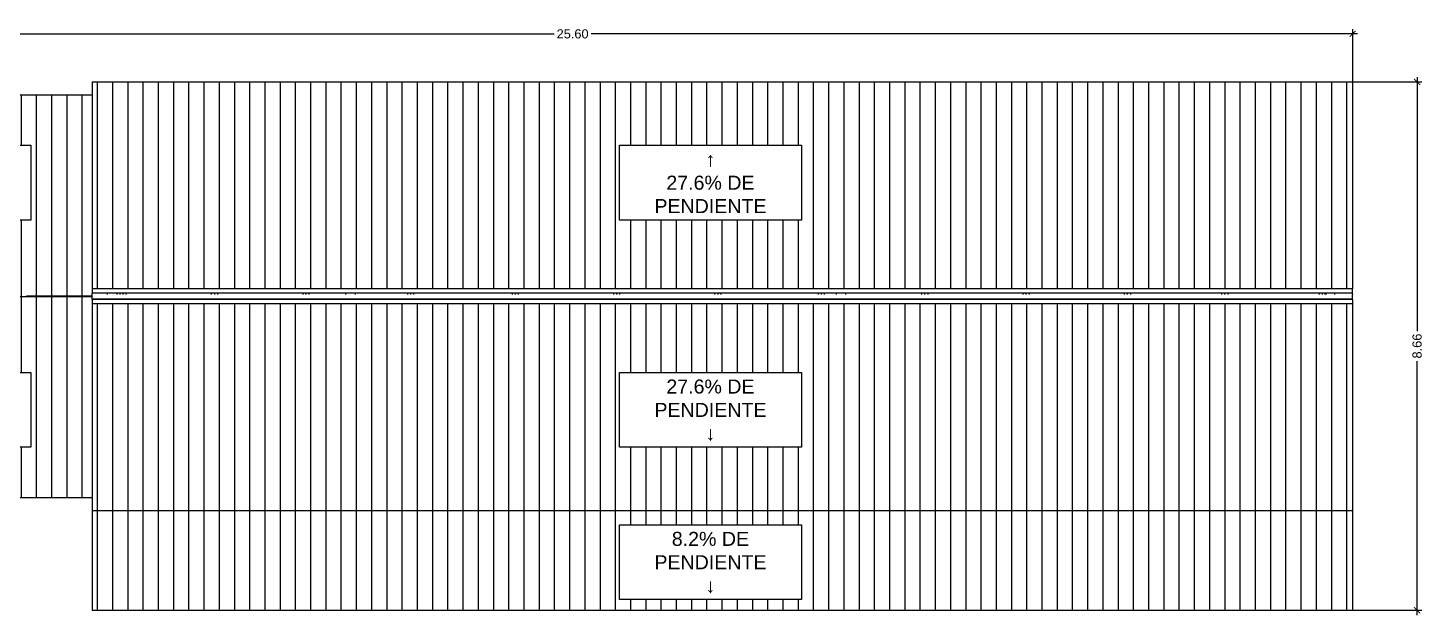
# Model space of a CAD drawing. Header units: metres. Extents: x 258817 to 259192, y 1878716 to 1878911.
# Drawn here: x 259010.61 to 259033.5, y 1878883.69 to 1878893.31 of the extents above; entities that cross this region are included whole.
import ezdxf

# ---------------------------------------------------------------- set-up
doc = ezdxf.new("R2010")
doc.units = ezdxf.units.M
doc.header["$MEASUREMENT"] = 0
doc.layers.add('Vistas', color=7, linetype='Continuous')
doc.styles.get("Standard").update_dxf_attribs({"font": 'arial.ttf'})
doc.dimstyles.new('JPcotas75', dxfattribs={"dimtxt": 0.15, "dimasz": 0.1, "dimexe": 0.08, "dimexo": 0.05, "dimgap": 0.05, "dimtad": 0, "dimzin": 1, "dimdsep": 46, "dimtxsty": 'Standard', "dimblk": 'ARCHTICK', "dimcen": 2.5, "dimdle": 0.08, "dimclrd": 1, "dimclre": 1, "dimclrt": 2, "dimadec": 0, "dimazin": 0, "dimtfac": 1, "dimtmove": 1, "dimatfit": 2, "dimfxl": 1.25, "dimarcsym": 0})

# ---------------------------------------------------------------- blocks, each defined once
blk = doc.blocks.new('_ArchTick')
at = {"color": 0, "linetype": 'ByBlock', "const_width": 0.15}
blk.add_lwpolyline([(-0.5, -0.5), (0.5, 0.5)], dxfattribs=at)
blk = doc.blocks.new('*D419')
at = {"layer": 'Defpoints', "color": 0, "transparency": 16777216}
for p in [(259032.345, 1878893.216), (259006.745, 1878892.215), (259032.345, 1878892.215)]:
    blk.add_point(p, dxfattribs=at)
at = {"layer": 'Vistas', "color": 1, "lineweight": -2, "transparency": 16777216}
for p, q in [((259006.665, 1878893.216), (259019.24, 1878893.216)), ((259006.745, 1878892.265), (259006.745, 1878893.296)), ((259032.425, 1878893.216), (259019.849, 1878893.216)), ((259032.345, 1878892.265), (259032.345, 1878893.296))]:
    blk.add_line(p, q, dxfattribs=at)
at = {"layer": 'Vistas', "color": 1, "lineweight": -2, "transparency": 16777216, "xscale": 0.1, "yscale": 0.1, "zscale": 0.1, "rotation": 180}
blk.add_blockref('_ArchTick', (259006.745, 1878893.216), dxfattribs=at)
at = {"layer": 'Vistas', "color": 1, "lineweight": -2, "transparency": 16777216, "xscale": 0.1, "yscale": 0.1, "zscale": 0.1}
blk.add_blockref('_ArchTick', (259032.345, 1878893.216), dxfattribs=at)
at = {"layer": 'Vistas', "color": 2, "transparency": 16777216, "insert": (259019.545, 1878893.216), "char_height": 0.15, "attachment_point": 5}
blk.add_mtext('25.60', dxfattribs=at)
blk = doc.blocks.new('*D420')
at = {"layer": 'Defpoints', "color": 0, "transparency": 16777216}
for p in [(259011.665, 1878892.429), (259033.402, 1878892.429), (259011.665, 1878883.769)]:
    blk.add_point(p, dxfattribs=at)
at = {"layer": 'Vistas', "color": 1, "lineweight": -2, "transparency": 16777216}
for p, q in [((259011.715, 1878892.429), (259033.482, 1878892.429)), ((259033.402, 1878892.509), (259033.402, 1878888.344)), ((259033.402, 1878883.689), (259033.402, 1878887.854)), ((259011.715, 1878883.769), (259033.482, 1878883.769))]:
    blk.add_line(p, q, dxfattribs=at)
at = {"layer": 'Vistas', "color": 1, "lineweight": -2, "transparency": 16777216, "xscale": 0.1, "yscale": 0.1, "zscale": 0.1}
for p, rotation in [((259033.402, 1878892.429), 90), ((259033.402, 1878883.769), 270)]:
    blk.add_blockref('_ArchTick', p, dxfattribs=dict(at, rotation=rotation))
at = {"layer": 'Vistas', "color": 2, "transparency": 16777216, "insert": (259033.402, 1878888.099), "char_height": 0.15, "attachment_point": 5, "rotation": 90}
blk.add_mtext('8.66', dxfattribs=at)

msp = doc.modelspace()

# ---------------------------------------------------------------- hatches: boundary and pattern name
at = {"layer": 'Vistas'}
h = msp.add_hatch(dxfattribs=at)
h.set_pattern_fill('ANSI31', color=256, scale=2, angle=45)
h.set_pattern_definition([(90, (0, 0), (-0.25, 0), [])])
h.paths.add_polyline_path([(259032.3446, 1878892.42883), (259011.6646, 1878892.42883), (259011.6646, 1878892.21484), (259011.6646, 1878889.03892), (259032.3446, 1878889.03892)])
h.paths.add_polyline_path([(259032.3446, 1878888.79065), (259011.6646, 1878888.79065), (259011.6646, 1878885.61473), (259011.6646, 1878883.76909), (259032.3446, 1878883.76909)])
h.paths.add_polyline_path([(259011.6646, 1878892.21484), (259006.7446, 1878892.21484), (259006.7446, 1878888.91992), (259006.7954, 1878888.91992), (259007.0446, 1878888.91992), (259007.07, 1878888.91992), (259007.1946, 1878888.91992), (259008.0238, 1878888.91992), (259008.0746, 1878888.91992), (259009.3038, 1878888.91992), (259009.3546, 1878888.91992), (259010.5838, 1878888.91992), (259010.6346, 1878888.91992), (259011.6646, 1878888.91992), (259011.6646, 1878888.92503), (259011.6646, 1878888.94423), (259011.6646, 1878888.95973), (259011.6646, 1878889.03892)])
h.paths.add_polyline_path([(259011.6646, 1878888.79065), (259011.6646, 1878888.8641), (259011.6646, 1878888.86942), (259011.6646, 1878888.86983), (259011.6646, 1878888.87699), (259011.6646, 1878888.90965), (259006.7446, 1878888.90965), (259006.7446, 1878885.61473), (259011.6646, 1878885.61473)])

# ---------------------------------------------------------------- linework, layer by layer
for p, q in [((259011.6646, 1878892.42883), (259032.3446, 1878892.42883)), ((259011.6646, 1878892.42883), (259011.6646, 1878892.21484)), ((259032.3446, 1878892.42883), (259032.3446, 1878889.03892)), ((259006.7446, 1878892.21484), (259011.6646, 1878892.21484)), ((259011.6646, 1878892.21484), (259011.6646, 1878889.03892)), ((259032.3446, 1878889.03892), (259011.6646, 1878889.03892)), ((259011.6646, 1878889.03892), (259011.6646, 1878888.96546)), ((259032.3446, 1878888.96546), (259011.6646, 1878888.96546)), ((259011.6646, 1878888.95973), (259011.6646, 1878888.96546)), ((259011.6646, 1878888.95258), (259011.6646, 1878888.95973)), ((259011.6646, 1878888.94423), (259011.6646, 1878888.95258)), ((259011.9146, 1878888.94423), (259011.9146, 1878888.95258)), ((259012.0646, 1878888.95258), (259012.0646, 1878888.94423)), ((259012.1146, 1878888.95258), (259012.1146, 1878888.94423)), ((259012.1654, 1878888.95258), (259012.1654, 1878888.94423)), ((259012.21619, 1878888.95258), (259012.21602, 1878888.94423)), ((259013.61618, 1878888.95258), (259013.61618, 1878888.94423)), ((259013.66698, 1878888.95258), (259013.66698, 1878888.94423)), ((259013.71778, 1878888.95258), (259013.7176, 1878888.94423)), ((259015.11777, 1878888.95258), (259015.11777, 1878888.94423)), ((259015.16857, 1878888.95258), (259015.16857, 1878888.94423)), ((259015.21936, 1878888.95258), (259015.21919, 1878888.94423)), ((259015.8246, 1878888.94423), (259015.8246, 1878888.95258)), ((259015.9746, 1878888.95258), (259015.9746, 1878888.94423)), ((259016.83513, 1878888.95258), (259016.83513, 1878888.94423)), ((259016.88593, 1878888.95258), (259016.88593, 1878888.94423)), ((259016.93672, 1878888.95258), (259016.93655, 1878888.94423)), ((259018.55248, 1878888.95258), (259018.55248, 1878888.94423)), ((259018.60328, 1878888.95258), (259018.60328, 1878888.94423)), ((259018.65408, 1878888.95258), (259018.6539, 1878888.94423)), ((259020.21498, 1878888.95258), (259020.21498, 1878888.94423)), ((259020.26578, 1878888.95258), (259020.26578, 1878888.94423)), ((259020.31658, 1878888.95258), (259020.3164, 1878888.94423)), ((259021.87538, 1878888.95258), (259021.87538, 1878888.94423)), ((259021.92618, 1878888.95258), (259021.92618, 1878888.94423)), ((259021.97697, 1878888.95258), (259021.97679, 1878888.94423)), ((259023.57288, 1878888.95258), (259023.57288, 1878888.94423)), ((259023.62368, 1878888.95258), (259023.62368, 1878888.94423)), ((259023.67447, 1878888.95258), (259023.67429, 1878888.94423)), ((259023.8746, 1878888.94423), (259023.8746, 1878888.95258)), ((259024.0246, 1878888.95258), (259024.0246, 1878888.94423)), ((259025.27038, 1878888.95258), (259025.27038, 1878888.94423)), ((259025.32118, 1878888.95258), (259025.32118, 1878888.94423)), ((259025.37197, 1878888.95258), (259025.37179, 1878888.94423)), ((259026.93277, 1878888.95258), (259026.93277, 1878888.94423)), ((259026.98357, 1878888.95258), (259026.98357, 1878888.94423)), ((259027.03436, 1878888.95258), (259027.03419, 1878888.94423)), ((259028.59516, 1878888.95258), (259028.59516, 1878888.94423)), ((259028.64596, 1878888.95258), (259028.64596, 1878888.94423)), ((259028.69675, 1878888.95258), (259028.69658, 1878888.94423)), ((259030.19343, 1878888.95258), (259030.19343, 1878888.94423)), ((259030.24423, 1878888.95258), (259030.24423, 1878888.94423)), ((259030.29502, 1878888.95258), (259030.29484, 1878888.94423)), ((259031.793, 1878888.95258), (259031.793, 1878888.94423)), ((259031.8438, 1878888.95258), (259031.8438, 1878888.94423)), ((259031.89459, 1878888.95258), (259031.89442, 1878888.94423)), ((259031.8946, 1878888.94423), (259031.89459, 1878888.95258)), ((259031.9046, 1878888.95258), (259031.9046, 1878888.94423)), ((259032.0446, 1878888.95258), (259032.0446, 1878888.94423)), ((259032.3446, 1878888.96546), (259032.3446, 1878889.03892)), ((259032.3446, 1878888.95973), (259032.3446, 1878888.96546)), ((259032.3446, 1878888.95258), (259032.3446, 1878888.95973)), ((259032.3446, 1878888.95258), (259032.3446, 1878888.94423)), ((259006.7446, 1878888.90965), (259011.6646, 1878888.90965)), ((259010.5838, 1878888.91992), (259010.6346, 1878888.91992)), ((259010.6346, 1878888.91478), (259010.5838, 1878888.91478)), ((259010.6346, 1878888.91992), (259010.6346, 1878888.91478)), ((259010.6346, 1878888.91992), (259011.6646, 1878888.91992)), ((259010.6346, 1878888.91478), (259011.6646, 1878888.91478)), ((259011.6646, 1878888.93495), (259011.6646, 1878888.94423)), ((259011.6646, 1878888.92503), (259011.6646, 1878888.93495)), ((259011.6646, 1878888.91992), (259011.6646, 1878888.92503)), ((259011.6646, 1878888.91478), (259011.6646, 1878888.91992)), ((259011.6646, 1878888.90965), (259011.6646, 1878888.91478)), ((259011.6646, 1878888.90454), (259011.6646, 1878888.90965)), ((259011.6646, 1878888.89462), (259011.6646, 1878888.90454)), ((259011.6646, 1878888.88534), (259011.6646, 1878888.89462)), ((259011.6646, 1878888.87699), (259011.6646, 1878888.88534)), ((259011.6646, 1878888.86983), (259011.6646, 1878888.87699)), ((259011.6646, 1878888.86942), (259011.6646, 1878888.86983)), ((259011.6646, 1878888.8641), (259011.6646, 1878888.86942)), ((259011.9146, 1878888.86942), (259011.6646, 1878888.86942)), ((259032.3446, 1878888.8641), (259011.6646, 1878888.8641)), ((259011.6646, 1878888.8641), (259011.6646, 1878888.79065)), ((259032.3446, 1878888.79065), (259011.6646, 1878888.79065)), ((259011.6646, 1878888.79065), (259011.6646, 1878885.61473)), ((259011.9146, 1878888.86942), (259011.9146, 1878888.86983)), ((259012.0646, 1878888.86942), (259011.9146, 1878888.86942)), ((259012.0646, 1878888.86983), (259012.0646, 1878888.86942)), ((259012.1146, 1878888.86942), (259012.0646, 1878888.86942)), ((259012.1146, 1878888.86983), (259012.1146, 1878888.86942)), ((259012.1654, 1878888.86942), (259012.1146, 1878888.86942)), ((259012.1654, 1878888.86983), (259012.1654, 1878888.86942)), ((259013.61618, 1878888.86942), (259012.1654, 1878888.86942)), ((259013.61618, 1878888.86983), (259013.61618, 1878888.86942)), ((259013.66698, 1878888.86942), (259013.61618, 1878888.86942)), ((259013.66698, 1878888.86983), (259013.66698, 1878888.86942)), ((259015.11777, 1878888.86942), (259013.66698, 1878888.86942)), ((259015.11777, 1878888.86983), (259015.11777, 1878888.86942)), ((259015.16857, 1878888.86942), (259015.11777, 1878888.86942)), ((259015.16857, 1878888.86983), (259015.16857, 1878888.86942)), ((259015.8246, 1878888.86942), (259015.16857, 1878888.86942)), ((259015.8246, 1878888.86942), (259015.8246, 1878888.86983)), ((259015.9746, 1878888.86942), (259015.8246, 1878888.86942)), ((259015.9746, 1878888.86983), (259015.9746, 1878888.86942)), ((259016.83513, 1878888.86942), (259015.9746, 1878888.86942)), ((259016.83513, 1878888.86983), (259016.83513, 1878888.86942)), ((259016.88593, 1878888.86942), (259016.83513, 1878888.86942)), ((259016.88593, 1878888.86983), (259016.88593, 1878888.86942)), ((259018.55248, 1878888.86942), (259016.88593, 1878888.86942)), ((259018.55248, 1878888.86983), (259018.55248, 1878888.86942)), ((259018.60328, 1878888.86942), (259018.55248, 1878888.86942)), ((259018.60328, 1878888.86983), (259018.60328, 1878888.86942)), ((259020.21498, 1878888.86942), (259018.60328, 1878888.86942)), ((259020.21498, 1878888.86983), (259020.21498, 1878888.86942)), ((259020.26578, 1878888.86942), (259020.21498, 1878888.86942)), ((259020.26578, 1878888.86983), (259020.26578, 1878888.86942)), ((259021.87538, 1878888.86942), (259020.26578, 1878888.86942)), ((259021.87538, 1878888.86983), (259021.87538, 1878888.86942)), ((259021.92618, 1878888.86942), (259021.87538, 1878888.86942)), ((259021.92618, 1878888.86983), (259021.92618, 1878888.86942)), ((259023.57288, 1878888.86942), (259021.92618, 1878888.86942)), ((259023.57288, 1878888.86983), (259023.57288, 1878888.86942)), ((259023.62368, 1878888.86942), (259023.57288, 1878888.86942)), ((259023.62368, 1878888.86983), (259023.62368, 1878888.86942)), ((259023.8746, 1878888.86942), (259023.62368, 1878888.86942)), ((259023.8746, 1878888.86942), (259023.8746, 1878888.86983)), ((259024.0246, 1878888.86942), (259023.8746, 1878888.86942)), ((259024.0246, 1878888.86983), (259024.0246, 1878888.86942)), ((259025.27038, 1878888.86942), (259024.0246, 1878888.86942)), ((259025.27038, 1878888.86983), (259025.27038, 1878888.86942)), ((259025.32118, 1878888.86942), (259025.27038, 1878888.86942)), ((259025.32118, 1878888.86983), (259025.32118, 1878888.86942)), ((259026.93277, 1878888.86942), (259025.32118, 1878888.86942)), ((259026.93277, 1878888.86983), (259026.93277, 1878888.86942)), ((259026.98357, 1878888.86942), (259026.93277, 1878888.86942)), ((259026.98357, 1878888.86983), (259026.98357, 1878888.86942)), ((259028.59516, 1878888.86942), (259026.98357, 1878888.86942)), ((259028.59516, 1878888.86983), (259028.59516, 1878888.86942)), ((259028.64596, 1878888.86942), (259028.59516, 1878888.86942)), ((259028.64596, 1878888.86983), (259028.64596, 1878888.86942)), ((259030.19343, 1878888.86942), (259028.64596, 1878888.86942)), ((259030.19343, 1878888.86983), (259030.19343, 1878888.86942)), ((259030.24423, 1878888.86942), (259030.19343, 1878888.86942)), ((259030.24423, 1878888.86983), (259030.24423, 1878888.86942)), ((259031.793, 1878888.86942), (259030.24423, 1878888.86942)), ((259031.793, 1878888.86983), (259031.793, 1878888.86942)), ((259031.8438, 1878888.86942), (259031.793, 1878888.86942)), ((259031.8438, 1878888.86983), (259031.8438, 1878888.86942)), ((259031.8946, 1878888.86942), (259031.8438, 1878888.86942)), ((259031.8946, 1878888.86942), (259031.8946, 1878888.86983)), ((259031.9046, 1878888.86942), (259031.8946, 1878888.86942)), ((259031.9046, 1878888.86983), (259031.9046, 1878888.86942)), ((259032.0446, 1878888.86942), (259031.9046, 1878888.86942)), ((259032.0446, 1878888.86983), (259032.0446, 1878888.86942)), ((259032.3446, 1878888.86942), (259032.0446, 1878888.86942)), ((259032.3446, 1878888.93495), (259032.3446, 1878888.94423)), ((259032.3446, 1878888.92503), (259032.3446, 1878888.93495)), ((259032.3446, 1878888.91478), (259032.3446, 1878888.92503)), ((259032.3446, 1878888.90454), (259032.3446, 1878888.91478)), ((259032.3446, 1878888.89462), (259032.3446, 1878888.90454)), ((259032.3446, 1878888.88534), (259032.3446, 1878888.89462)), ((259032.3446, 1878888.87699), (259032.3446, 1878888.88534)), ((259032.3446, 1878888.86983), (259032.3446, 1878888.87699)), ((259032.3446, 1878888.86983), (259032.3446, 1878888.86942)), ((259032.3446, 1878888.8641), (259032.3446, 1878888.86942)), ((259032.3446, 1878888.8641), (259032.3446, 1878888.79065)), ((259032.3446, 1878888.79065), (259032.3446, 1878883.76909)), ((259006.7446, 1878885.61473), (259011.6646, 1878885.61473)), ((259011.6646, 1878885.61473), (259011.6646, 1878883.76909)), ((259032.3446, 1878885.39909), (259011.6646, 1878885.39909)), ((259011.6646, 1878883.76909), (259032.3446, 1878883.76909))]:
    msp.add_line(p, q, dxfattribs=at)

# ---------------------------------------------------------------- dimensions: what is measured, and where the dimension line sits
dim = msp.add_linear_dim(base=(259032.3446, 1878893.21564), p1=(259006.7446, 1878892.21484), p2=(259032.3446, 1878892.21484), dimstyle='JPcotas75', dxfattribs=at)
dim.commit()
dim.dimension.update_dxf_attribs({"geometry": '*D419', "text_midpoint": (259019.5446, 1878893.21564)})

# ---------------------------------------------------------------- next in the draw order: texts
at = {"layer": 'Vistas', "char_height": 0.23, "bg_fill": 19, "box_fill_scale": 1.5, "bg_fill_color": 256, "bg_fill_transparency": 0}
for s, insert, attachment_point in [('\\pxqc;↑\\P26.6% DE PENDIENTE', (259007.78294, 1878891.27548), 1), ('\\pxqc;↑\\P27.6% DE PENDIENTE', (259020.42793, 1878891.27548), 1), ('\\pxqc;26.6% DE PENDIENTE\\P↓', (259007.78294, 1878886.54385), 7), ('\\pxqc;27.6% DE PENDIENTE\\P↓', (259020.42793, 1878886.54385), 7), ('\\pxqc;8.2% DE PENDIENTE\\P↓', (259020.42793, 1878884.04672), 7)]:
    msp.add_mtext_dynamic_manual_height_columns(s, width=2.7579011, gutter_width=1.15, heights=[0], dxfattribs=dict(at, insert=insert, attachment_point=attachment_point))

# ---------------------------------------------------------------- next in the draw order: dimensions: what is measured, and where the dimension line sits
at = {"layer": 'Vistas'}
dim = msp.add_linear_dim(base=(259033.40187, 1878892.42883), p1=(259011.6646, 1878883.76909), p2=(259011.6646, 1878892.42883), angle=90, dimstyle='JPcotas75', dxfattribs=at)
dim.commit()
dim.dimension.update_dxf_attribs({"geometry": '*D420', "text_midpoint": (259033.40187, 1878888.09896)})

doc.saveas('drawing.dxf')
